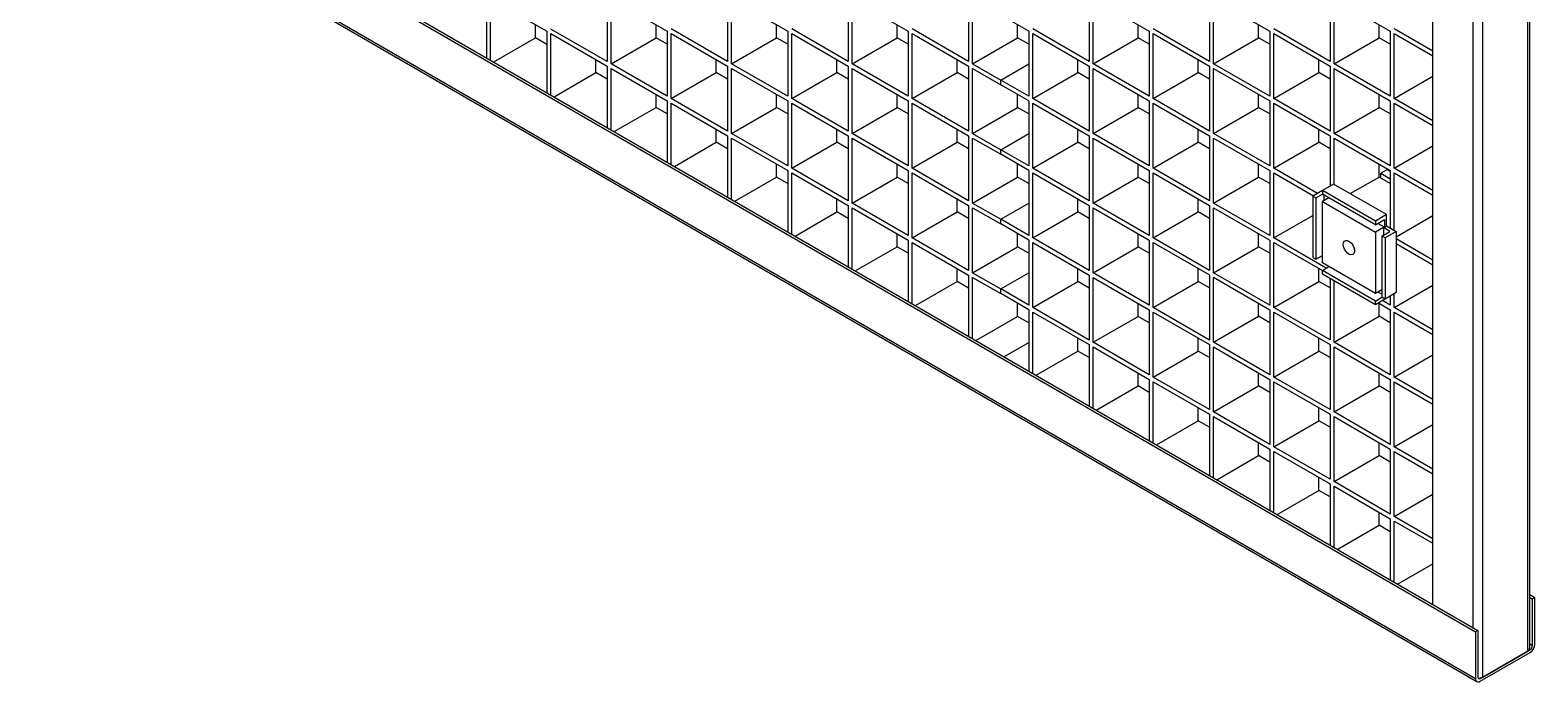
# Model space of a CAD drawing. Header units: millimetres. Extents: x -2042 to 12482, y -7966 to 2297.
# Drawn here: x 3028 to 3688, y -7317 to -7031 of the extents above; entities that cross this region are included whole.
import ezdxf

# ---------------------------------------------------------------- set-up
doc = ezdxf.new("R2010")
doc.units = ezdxf.units.MM

msp = doc.modelspace()

# ---------------------------------------------------------------- linework, layer by layer
at = {"linetype": 'Continuous'}
for p, q in [((3684.45, -7303.45), (3684.45, -4571.43)), ((3685.33, -7302.12), (3685.33, -4570.93)), ((3664.72, -7314.85), (3664.72, -4582.83)), ((3642.87, -7283.11), (3642.87, -4594.22)), ((3660.49, -7293.28), (3660.49, -4604.39)), ((-73.67, -5138.82), (3661.55, -7295.11)), ((-72.61, -5138.21), (3662.6, -7294.5)), ((-73.67, -5159.16), (3661.55, -7315.46)), ((-73.05, -5160.53), (3662.17, -7316.83)), ((3333.48, -7016.61), (3333.48, -7045.09)), ((3386.34, -7016.61), (3386.34, -7045.09)), ((3439.2, -7016.6), (3439.2, -7045.08)), ((3492.05, -7016.6), (3492.05, -7045.08)), ((3544.91, -7016.59), (3544.91, -7045.07)), ((3597.77, -7016.59), (3597.77, -7045.07)), ((3227.77, -7016.62), (3227.77, -7043.48)), ((3229.53, -7044.49), (3229.53, -7017.64)), ((3229.53, -7017.64), (3254.2, -7031.88)), ((3280.63, -7016.62), (3280.63, -7045.1)), ((3282.39, -7046.12), (3282.39, -7017.63)), ((3282.39, -7017.63), (3307.05, -7031.87)), ((3335.24, -7046.11), (3335.24, -7017.63)), ((3335.24, -7017.63), (3359.91, -7031.87)), ((3388.1, -7046.11), (3388.1, -7017.62)), ((3388.1, -7017.62), (3412.77, -7031.86)), ((3440.96, -7046.1), (3440.96, -7017.62)), ((3493.81, -7017.61), (3518.48, -7031.85)), ((3493.81, -7046.1), (3493.81, -7017.61)), ((3546.67, -7017.61), (3571.34, -7031.85)), ((3546.67, -7046.09), (3546.67, -7017.61)), ((3599.53, -7017.6), (3624.19, -7031.84)), ((3599.53, -7046.09), (3599.53, -7017.6)), ((3249.26, -7034.73), (3249.26, -7029.03)), ((3302.12, -7034.72), (3302.12, -7029.02)), ((3354.98, -7034.72), (3354.98, -7029.02)), ((3407.83, -7034.71), (3407.83, -7029.01)), ((3465.62, -7031.86), (3453.29, -7024.74)), ((3460.69, -7034.71), (3460.69, -7029.01)), ((3513.55, -7034.7), (3513.55, -7029)), ((3566.4, -7034.7), (3566.4, -7029)), ((3619.26, -7034.69), (3619.26, -7028.99)), ((3230.94, -7045.31), (3249.26, -7034.73)), ((3254.2, -7037.58), (3249.26, -7034.73)), ((3254.2, -7031.88), (3254.2, -7058.73)), ((3280.63, -7045.1), (3255.96, -7030.86)), ((3255.96, -7059.75), (3255.96, -7032.89)), ((3255.96, -7032.89), (3280.63, -7047.13)), ((3282.39, -7046.12), (3302.12, -7034.72)), ((3307.05, -7037.57), (3302.12, -7034.72)), ((3307.05, -7031.87), (3307.05, -7060.36)), ((3333.48, -7045.09), (3308.82, -7030.85)), ((3308.82, -7061.37), (3308.82, -7032.89)), ((3308.82, -7032.89), (3333.48, -7047.13)), ((3335.24, -7046.11), (3354.98, -7034.72)), ((3359.91, -7037.57), (3354.98, -7034.72)), ((3359.91, -7031.87), (3359.91, -7060.35)), ((3386.34, -7045.09), (3361.67, -7030.85)), ((3361.67, -7061.37), (3361.67, -7032.88)), ((3361.67, -7032.88), (3386.34, -7047.12)), ((3388.1, -7046.11), (3407.83, -7034.71)), ((3412.77, -7037.56), (3407.83, -7034.71)), ((3412.77, -7031.86), (3412.77, -7060.35)), ((3439.2, -7045.08), (3414.53, -7030.84)), ((3414.53, -7061.36), (3414.53, -7032.88)), ((3414.53, -7032.88), (3439.2, -7047.12)), ((3440.96, -7046.1), (3460.69, -7034.71)), ((3465.62, -7037.56), (3460.69, -7034.71)), ((3465.62, -7031.86), (3465.62, -7060.34)), ((3492.05, -7045.08), (3467.39, -7030.84)), ((3467.39, -7032.87), (3492.05, -7047.11)), ((3467.39, -7061.36), (3467.39, -7032.87)), ((3493.81, -7046.1), (3513.55, -7034.7)), ((3518.48, -7037.55), (3513.55, -7034.7)), ((3518.48, -7031.85), (3518.48, -7060.34)), ((3544.91, -7045.07), (3520.24, -7030.83)), ((3520.24, -7032.87), (3544.91, -7047.11)), ((3520.24, -7061.35), (3520.24, -7032.87)), ((3546.67, -7046.09), (3566.4, -7034.7)), ((3571.34, -7037.55), (3566.4, -7034.7)), ((3571.34, -7031.85), (3571.34, -7060.33)), ((3597.77, -7045.07), (3573.1, -7030.83)), ((3573.1, -7032.86), (3597.77, -7047.1)), ((3573.1, -7061.35), (3573.1, -7032.86)), ((3599.53, -7046.09), (3619.26, -7034.69)), ((3624.19, -7037.54), (3619.26, -7034.69)), ((3624.19, -7031.84), (3624.19, -7060.33)), ((3642.87, -7040.59), (3625.96, -7030.82)), ((3625.96, -7032.86), (3642.87, -7042.62)), ((3625.96, -7061.34), (3625.96, -7032.86)), ((3275.69, -7049.99), (3275.69, -7044.29)), ((3280.63, -7047.13), (3280.63, -7073.99)), ((3307.05, -7060.36), (3282.39, -7046.12)), ((3282.39, -7075.01), (3282.39, -7048.15)), ((3282.39, -7048.15), (3307.05, -7062.39)), ((3328.55, -7049.98), (3328.55, -7044.28)), ((3333.48, -7047.13), (3333.48, -7075.61)), ((3359.91, -7060.35), (3335.24, -7046.11)), ((3335.24, -7076.63), (3335.24, -7048.15)), ((3335.24, -7048.15), (3359.91, -7062.39)), ((3381.41, -7049.98), (3381.41, -7044.28)), ((3386.34, -7047.12), (3386.34, -7075.61)), ((3412.77, -7060.35), (3388.1, -7046.11)), ((3388.1, -7076.62), (3388.1, -7048.14)), ((3388.1, -7048.14), (3412.77, -7062.38)), ((3434.26, -7049.97), (3434.26, -7044.27)), ((3439.2, -7047.12), (3439.2, -7075.6)), ((3440.96, -7046.1), (3453.29, -7053.22)), ((3440.96, -7048.14), (3453.29, -7055.26)), ((3440.96, -7076.62), (3440.96, -7048.14)), ((3453.29, -7053.22), (3465.62, -7046.1)), ((3487.12, -7049.97), (3487.12, -7044.27)), ((3492.05, -7047.11), (3492.05, -7075.6)), ((3518.48, -7060.34), (3493.81, -7046.1)), ((3493.81, -7048.13), (3518.48, -7062.37)), ((3493.81, -7076.61), (3493.81, -7048.13)), ((3539.98, -7049.96), (3539.98, -7044.26)), ((3544.91, -7047.11), (3544.91, -7075.59)), ((3571.34, -7060.33), (3546.67, -7046.09)), ((3546.67, -7048.13), (3571.34, -7062.37)), ((3546.67, -7076.61), (3546.67, -7048.13)), ((3592.83, -7049.96), (3592.83, -7044.26)), ((3597.77, -7047.1), (3597.77, -7075.59)), ((3624.19, -7060.33), (3599.53, -7046.09)), ((3599.53, -7048.12), (3624.19, -7062.36)), ((3599.53, -7076.61), (3599.53, -7048.12)), ((3257.37, -7060.56), (3275.69, -7049.99)), ((3280.63, -7052.83), (3275.69, -7049.99)), ((3308.82, -7061.37), (3328.55, -7049.98)), ((3333.48, -7052.83), (3328.55, -7049.98)), ((3361.67, -7061.37), (3381.41, -7049.98)), ((3386.34, -7052.82), (3381.41, -7049.98)), ((3414.53, -7061.36), (3434.26, -7049.97)), ((3439.2, -7052.82), (3434.26, -7049.97)), ((3453.29, -7055.26), (3453.29, -7053.22)), ((3465.62, -7060.34), (3453.29, -7053.22)), ((3465.62, -7062.38), (3453.29, -7055.26)), ((3467.39, -7061.36), (3487.12, -7049.97)), ((3492.05, -7052.81), (3487.12, -7049.97)), ((3520.24, -7061.35), (3539.98, -7049.96)), ((3544.91, -7052.81), (3539.98, -7049.96)), ((3573.1, -7061.35), (3592.83, -7049.96)), ((3597.77, -7052.8), (3592.83, -7049.96)), ((3625.96, -7061.34), (3642.87, -7051.58)), ((3302.12, -7065.24), (3302.12, -7059.54)), ((3307.05, -7062.39), (3307.05, -7089.25)), ((3333.48, -7075.61), (3308.82, -7061.37)), ((3354.98, -7065.24), (3354.98, -7059.54)), ((3359.91, -7062.39), (3359.91, -7090.87)), ((3386.34, -7075.61), (3361.67, -7061.37)), ((3407.83, -7065.23), (3407.83, -7059.53)), ((3412.77, -7062.38), (3412.77, -7090.86)), ((3439.2, -7075.6), (3414.53, -7061.36)), ((3460.69, -7065.23), (3460.69, -7059.53)), ((3465.62, -7062.38), (3465.62, -7090.86)), ((3492.05, -7075.6), (3467.39, -7061.36)), ((3513.55, -7065.22), (3513.55, -7059.52)), ((3518.48, -7062.37), (3518.48, -7090.85)), ((3544.91, -7075.59), (3520.24, -7061.35)), ((3566.4, -7065.22), (3566.4, -7059.52)), ((3571.34, -7062.37), (3571.34, -7090.85)), ((3597.77, -7075.59), (3573.1, -7061.35)), ((3619.26, -7065.21), (3619.26, -7059.51)), ((3624.19, -7062.36), (3624.19, -7090.84)), ((3642.87, -7071.11), (3625.96, -7061.34)), ((3283.8, -7075.82), (3302.12, -7065.24)), ((3307.05, -7068.09), (3302.12, -7065.24)), ((3308.82, -7090.26), (3308.82, -7063.41)), ((3308.82, -7063.41), (3333.48, -7077.65)), ((3335.24, -7076.63), (3354.98, -7065.24)), ((3359.91, -7068.09), (3354.98, -7065.24)), ((3361.67, -7091.89), (3361.67, -7063.4)), ((3361.67, -7063.4), (3386.34, -7077.64)), ((3388.1, -7076.62), (3407.83, -7065.23)), ((3412.77, -7068.08), (3407.83, -7065.23)), ((3414.53, -7091.88), (3414.53, -7063.4)), ((3414.53, -7063.4), (3439.2, -7077.64)), ((3440.96, -7076.62), (3460.69, -7065.23)), ((3465.62, -7068.08), (3460.69, -7065.23)), ((3467.39, -7063.39), (3492.05, -7077.63)), ((3467.39, -7091.88), (3467.39, -7063.39)), ((3493.81, -7076.61), (3513.55, -7065.22)), ((3518.48, -7068.07), (3513.55, -7065.22)), ((3520.24, -7063.39), (3544.91, -7077.63)), ((3520.24, -7091.87), (3520.24, -7063.39)), ((3546.67, -7076.61), (3566.4, -7065.22)), ((3571.34, -7068.07), (3566.4, -7065.22)), ((3573.1, -7063.38), (3597.77, -7077.62)), ((3573.1, -7091.87), (3573.1, -7063.38)), ((3599.53, -7076.61), (3619.26, -7065.21)), ((3624.19, -7068.06), (3619.26, -7065.21)), ((3625.96, -7063.38), (3642.87, -7073.14)), ((3625.96, -7091.86), (3625.96, -7063.38)), ((3328.55, -7080.5), (3328.55, -7074.8)), ((3381.41, -7080.49), (3381.41, -7074.79)), ((3434.26, -7080.49), (3434.26, -7074.79)), ((3487.12, -7080.48), (3487.12, -7074.78)), ((3539.98, -7080.48), (3539.98, -7074.78)), ((3592.83, -7080.47), (3592.83, -7074.77)), ((3310.23, -7091.08), (3328.55, -7080.5)), ((3333.48, -7083.35), (3328.55, -7080.5)), ((3333.48, -7077.65), (3333.48, -7104.5)), ((3359.91, -7090.87), (3335.24, -7076.63)), ((3335.24, -7105.52), (3335.24, -7078.66)), ((3335.24, -7078.66), (3359.91, -7092.9)), ((3361.67, -7091.89), (3381.41, -7080.49)), ((3386.34, -7083.34), (3381.41, -7080.49)), ((3386.34, -7077.64), (3386.34, -7106.13)), ((3412.77, -7090.86), (3388.1, -7076.62)), ((3388.1, -7107.14), (3388.1, -7078.66)), ((3388.1, -7078.66), (3412.77, -7092.9)), ((3414.53, -7091.88), (3434.26, -7080.49)), ((3439.2, -7083.34), (3434.26, -7080.49)), ((3439.2, -7077.64), (3439.2, -7106.12)), ((3440.96, -7076.62), (3453.29, -7083.74)), ((3440.96, -7107.14), (3440.96, -7078.65)), ((3440.96, -7078.65), (3453.29, -7085.77)), ((3453.29, -7083.74), (3465.62, -7076.62)), ((3467.39, -7091.88), (3487.12, -7080.48)), ((3492.05, -7083.33), (3487.12, -7080.48)), ((3492.05, -7077.63), (3492.05, -7106.12)), ((3518.48, -7090.85), (3493.81, -7076.61)), ((3493.81, -7078.65), (3518.48, -7092.89)), ((3493.81, -7107.13), (3493.81, -7078.65)), ((3520.24, -7091.87), (3539.98, -7080.48)), ((3544.91, -7083.33), (3539.98, -7080.48)), ((3544.91, -7077.63), (3544.91, -7106.11)), ((3571.34, -7090.85), (3546.67, -7076.61)), ((3546.67, -7078.64), (3571.34, -7092.88)), ((3546.67, -7107.13), (3546.67, -7078.64)), ((3573.1, -7091.87), (3592.83, -7080.47)), ((3597.77, -7083.32), (3592.83, -7080.47)), ((3597.77, -7077.62), (3597.77, -7099.69)), ((3624.19, -7090.84), (3599.53, -7076.61)), ((3599.53, -7078.64), (3624.19, -7092.88)), ((3599.53, -7098.91), (3599.53, -7078.64)), ((3625.96, -7091.86), (3642.87, -7082.1)), ((3453.29, -7085.77), (3453.29, -7083.74)), ((3465.62, -7090.86), (3453.29, -7083.74)), ((3465.62, -7092.89), (3453.29, -7085.77)), ((3336.65, -7106.33), (3354.98, -7095.76)), ((3354.98, -7095.76), (3354.98, -7090.06)), ((3359.91, -7098.6), (3354.98, -7095.76)), ((3359.91, -7092.9), (3359.91, -7119.76)), ((3386.34, -7106.13), (3361.67, -7091.89)), ((3361.67, -7120.78), (3361.67, -7093.92)), ((3361.67, -7093.92), (3386.34, -7108.16)), ((3388.1, -7107.14), (3407.83, -7095.75)), ((3407.83, -7095.75), (3407.83, -7090.05)), ((3412.77, -7098.6), (3407.83, -7095.75)), ((3412.77, -7092.9), (3412.77, -7121.38)), ((3439.2, -7106.12), (3414.53, -7091.88)), ((3414.53, -7122.4), (3414.53, -7093.92)), ((3414.53, -7093.92), (3439.2, -7108.16)), ((3440.96, -7107.14), (3460.69, -7095.75)), ((3460.69, -7095.75), (3460.69, -7090.05)), ((3465.62, -7098.59), (3460.69, -7095.75)), ((3465.62, -7092.89), (3465.62, -7121.38)), ((3492.05, -7106.12), (3467.39, -7091.88)), ((3467.39, -7093.91), (3492.05, -7108.15)), ((3467.39, -7122.4), (3467.39, -7093.91)), ((3493.81, -7107.13), (3513.55, -7095.74)), ((3513.55, -7095.74), (3513.55, -7090.04)), ((3518.48, -7098.59), (3513.55, -7095.74)), ((3518.48, -7092.89), (3518.48, -7121.37)), ((3544.91, -7106.11), (3520.24, -7091.87)), ((3520.24, -7093.91), (3544.91, -7108.15)), ((3520.24, -7122.39), (3520.24, -7093.91)), ((3546.67, -7107.13), (3566.4, -7095.74)), ((3566.4, -7095.74), (3566.4, -7090.04)), ((3571.34, -7098.58), (3566.4, -7095.74)), ((3571.34, -7092.88), (3571.34, -7121.37)), ((3592.21, -7102.9), (3573.1, -7091.87)), ((3573.1, -7093.9), (3590.45, -7103.92)), ((3573.1, -7122.39), (3573.1, -7093.9)), ((3606.64, -7103.02), (3619.26, -7095.73)), ((3619.26, -7095.73), (3619.26, -7090.03)), ((3624.19, -7098.58), (3619.26, -7095.73)), ((3622.93, -7092.49), (3620.11, -7094.11)), ((3620.11, -7094.11), (3624.19, -7096.47)), ((3620.11, -7096.22), (3620.11, -7094.11)), ((3623.21, -7092.31), (3622.93, -7092.49)), ((3622.93, -7092.49), (3623.21, -7092.31)), ((3622.93, -7092.49), (3624.19, -7093.22)), ((3624.19, -7092.88), (3624.19, -7118.03)), ((3642.87, -7101.63), (3625.96, -7091.86)), ((3625.96, -7093.9), (3642.87, -7103.66)), ((3625.96, -7119.05), (3625.96, -7093.9)), ((3594.39, -7101.64), (3590.16, -7104.08)), ((3599.32, -7098.79), (3594.39, -7101.64)), ((3617.65, -7115.07), (3594.39, -7101.64)), ((3594.39, -7101.64), (3594.39, -7103.27)), ((3622.58, -7112.22), (3599.32, -7098.79)), ((3381.41, -7111.01), (3381.41, -7105.31)), ((3386.34, -7108.16), (3386.34, -7135.02)), ((3412.77, -7121.38), (3388.1, -7107.14)), ((3434.26, -7111.01), (3434.26, -7105.31)), ((3439.2, -7108.16), (3439.2, -7136.64)), ((3440.96, -7107.14), (3453.29, -7114.26)), ((3453.29, -7114.26), (3465.62, -7107.14)), ((3487.12, -7111), (3487.12, -7105.3)), ((3492.05, -7108.15), (3492.05, -7136.63)), ((3518.48, -7121.37), (3493.81, -7107.13)), ((3539.98, -7111), (3539.98, -7105.3)), ((3544.91, -7108.15), (3544.91, -7136.63)), ((3571.34, -7121.37), (3546.67, -7107.13)), ((3590.16, -7104.08), (3591.57, -7104.9)), ((3590.16, -7104.08), (3590.16, -7130.94)), ((3591.57, -7104.9), (3594.39, -7103.27)), ((3591.57, -7104.9), (3591.57, -7131.75)), ((3617.65, -7116.69), (3594.39, -7103.27)), ((3597.21, -7104.89), (3594.39, -7106.52)), ((3594.39, -7106.52), (3617.65, -7119.95)), ((3594.39, -7133.38), (3594.39, -7106.52)), ((3595.09, -7103.67), (3595.09, -7106.12)), ((3363.08, -7121.59), (3381.41, -7111.01)), ((3386.34, -7113.86), (3381.41, -7111.01)), ((3388.1, -7136.03), (3388.1, -7109.18)), ((3388.1, -7109.18), (3412.77, -7123.42)), ((3414.53, -7122.4), (3434.26, -7111.01)), ((3439.2, -7113.86), (3434.26, -7111.01)), ((3440.96, -7109.17), (3453.29, -7116.29)), ((3440.96, -7137.66), (3440.96, -7109.17)), ((3453.29, -7116.29), (3453.29, -7114.26)), ((3465.62, -7121.38), (3453.29, -7114.26)), ((3467.39, -7122.4), (3487.12, -7111)), ((3492.05, -7113.85), (3487.12, -7111)), ((3493.81, -7109.17), (3518.48, -7123.41)), ((3493.81, -7137.65), (3493.81, -7109.17)), ((3520.24, -7122.39), (3539.98, -7111)), ((3544.91, -7113.85), (3539.98, -7111)), ((3546.67, -7109.16), (3571.34, -7123.4)), ((3546.67, -7137.65), (3546.67, -7109.16)), ((3573.1, -7122.39), (3590.16, -7112.54)), ((3622.58, -7112.22), (3617.65, -7115.07)), ((3617.65, -7116.69), (3621.61, -7114.4)), ((3617.65, -7115.07), (3617.65, -7116.69)), ((3621.61, -7114.4), (3621.61, -7117.66)), ((3622.58, -7117.1), (3622.58, -7112.22)), ((3626.81, -7121.89), (3642.87, -7112.62)), ((3407.83, -7126.27), (3407.83, -7120.57)), ((3465.62, -7123.41), (3453.29, -7116.29)), ((3460.69, -7126.27), (3460.69, -7120.56)), ((3513.55, -7126.26), (3513.55, -7120.56)), ((3566.4, -7126.26), (3566.4, -7120.55)), ((3621.17, -7117.91), (3617.65, -7119.95)), ((3617.65, -7119.95), (3617.65, -7146.8)), ((3621.61, -7117.66), (3618.79, -7116.03)), ((3620.46, -7121.58), (3623.99, -7119.54)), ((3621.87, -7122.39), (3620.46, -7121.58)), ((3620.46, -7121.58), (3620.46, -7148.43)), ((3623.99, -7119.54), (3621.17, -7117.91)), ((3621.17, -7117.91), (3621.17, -7121.17)), ((3621.61, -7117.66), (3622.58, -7117.1)), ((3626.81, -7119.54), (3621.87, -7122.39)), ((3622.58, -7117.1), (3626.81, -7119.54)), ((3626.81, -7119.54), (3626.81, -7146.4)), ((3389.51, -7136.85), (3407.83, -7126.27)), ((3412.77, -7129.12), (3407.83, -7126.27)), ((3412.77, -7123.42), (3412.77, -7150.27)), ((3439.2, -7136.64), (3414.53, -7122.4)), ((3414.53, -7151.29), (3414.53, -7124.43)), ((3414.53, -7124.43), (3439.2, -7138.67)), ((3440.96, -7137.66), (3460.69, -7126.27)), ((3465.62, -7129.11), (3460.69, -7126.27)), ((3465.62, -7123.41), (3465.62, -7151.9)), ((3492.05, -7136.63), (3467.39, -7122.4)), ((3467.39, -7124.43), (3492.05, -7138.67)), ((3467.39, -7152.91), (3467.39, -7124.43)), ((3493.81, -7137.65), (3513.55, -7126.26)), ((3518.48, -7129.11), (3513.55, -7126.26)), ((3518.48, -7123.41), (3518.48, -7151.89)), ((3544.91, -7136.63), (3520.24, -7122.39)), ((3520.24, -7124.42), (3544.91, -7138.66)), ((3520.24, -7152.91), (3520.24, -7124.42)), ((3546.67, -7137.65), (3566.4, -7126.26)), ((3571.34, -7129.1), (3566.4, -7126.26)), ((3571.34, -7123.4), (3571.34, -7151.89)), ((3596.09, -7135.65), (3573.1, -7122.39)), ((3573.1, -7124.42), (3594.39, -7136.71)), ((3573.1, -7152.9), (3573.1, -7124.42)), ((3621.87, -7122.39), (3621.87, -7149.25)), ((3642.87, -7132.14), (3626.81, -7122.87)), ((3626.81, -7124.91), (3642.87, -7134.18)), ((3590.16, -7130.94), (3591.57, -7131.75)), ((3591.57, -7131.75), (3594.39, -7130.12)), ((3617.65, -7146.8), (3594.39, -7133.38)), ((3594.39, -7136.63), (3597.21, -7135.01)), ((3415.94, -7152.1), (3434.26, -7141.53)), ((3434.26, -7141.53), (3434.26, -7135.83)), ((3439.2, -7144.37), (3434.26, -7141.53)), ((3439.2, -7138.67), (3439.2, -7165.53)), ((3440.96, -7137.66), (3453.29, -7144.78)), ((3440.96, -7139.69), (3453.29, -7146.81)), ((3440.96, -7166.55), (3440.96, -7139.69)), ((3453.29, -7144.78), (3465.62, -7137.66)), ((3467.39, -7152.91), (3487.12, -7141.52)), ((3487.12, -7141.52), (3487.12, -7135.82)), ((3492.05, -7144.37), (3487.12, -7141.52)), ((3492.05, -7138.67), (3492.05, -7167.15)), ((3518.48, -7151.89), (3493.81, -7137.65)), ((3493.81, -7139.69), (3518.48, -7153.93)), ((3493.81, -7168.17), (3493.81, -7139.69)), ((3520.24, -7152.91), (3539.98, -7141.52)), ((3539.98, -7141.52), (3539.98, -7135.82)), ((3544.91, -7144.36), (3539.98, -7141.52)), ((3544.91, -7138.66), (3544.91, -7167.15)), ((3571.34, -7151.89), (3546.67, -7137.65)), ((3546.67, -7139.68), (3571.34, -7153.92)), ((3546.67, -7168.17), (3546.67, -7139.68)), ((3573.1, -7152.9), (3592.83, -7141.51)), ((3592.83, -7141.51), (3592.83, -7135.81)), ((3597.77, -7144.36), (3592.83, -7141.51)), ((3617.65, -7150.06), (3594.39, -7136.63)), ((3594.39, -7138.26), (3594.39, -7136.63)), ((3617.65, -7151.69), (3594.39, -7138.26)), ((3597.77, -7140.21), (3597.77, -7167.14)), ((3599.53, -7168.16), (3599.53, -7141.23)), ((3453.29, -7146.81), (3453.29, -7144.78)), ((3465.62, -7151.9), (3453.29, -7144.78)), ((3465.62, -7153.93), (3453.29, -7146.81)), ((3620.46, -7145.18), (3617.65, -7146.8)), ((3617.65, -7150.06), (3620.46, -7148.43)), ((3620.46, -7147.11), (3618.79, -7146.14)), ((3621.87, -7149.25), (3620.46, -7148.43)), ((3626.81, -7146.4), (3621.87, -7149.25)), ((3624.19, -7147.91), (3624.19, -7151.88)), ((3625.96, -7152.9), (3642.87, -7143.13)), ((3625.96, -7152.9), (3625.96, -7146.89)), ((3460.69, -7156.78), (3460.69, -7151.08)), ((3465.62, -7153.93), (3465.62, -7180.79)), ((3492.05, -7167.15), (3467.39, -7152.91)), ((3467.39, -7154.95), (3492.05, -7169.19)), ((3467.39, -7181.8), (3467.39, -7154.95)), ((3513.55, -7156.78), (3513.55, -7151.08)), ((3518.48, -7153.93), (3518.48, -7182.41)), ((3544.91, -7167.15), (3520.24, -7152.91)), ((3520.24, -7154.94), (3544.91, -7169.18)), ((3520.24, -7183.43), (3520.24, -7154.94)), ((3566.4, -7156.77), (3566.4, -7151.07)), ((3571.34, -7153.92), (3571.34, -7182.41)), ((3597.77, -7167.14), (3573.1, -7152.9)), ((3573.1, -7154.94), (3597.77, -7169.18)), ((3573.1, -7183.42), (3573.1, -7154.94)), ((3622.58, -7148.84), (3617.65, -7151.69)), ((3617.65, -7151.69), (3617.65, -7150.06)), ((3618.99, -7150.91), (3624.19, -7153.92)), ((3619.26, -7156.77), (3619.26, -7151.07)), ((3624.19, -7151.88), (3620.75, -7149.89)), ((3622.58, -7148.84), (3622.58, -7148.84)), ((3624.19, -7153.92), (3624.19, -7182.4)), ((3642.87, -7162.66), (3625.96, -7152.9)), ((3625.96, -7154.93), (3642.87, -7164.7)), ((3625.96, -7183.42), (3625.96, -7154.93)), ((3442.37, -7167.36), (3460.69, -7156.78)), ((3465.62, -7159.63), (3460.69, -7156.78)), ((3493.81, -7168.17), (3513.55, -7156.78)), ((3518.48, -7159.63), (3513.55, -7156.78)), ((3546.67, -7168.17), (3566.4, -7156.77)), ((3571.34, -7159.62), (3566.4, -7156.77)), ((3599.53, -7168.16), (3619.26, -7156.77)), ((3624.19, -7159.62), (3619.26, -7156.77)), ((3454.7, -7174.48), (3465.62, -7168.18)), ((3487.12, -7172.04), (3487.12, -7166.34)), ((3518.48, -7182.41), (3493.81, -7168.17)), ((3539.98, -7172.04), (3539.98, -7166.33)), ((3571.34, -7182.41), (3546.67, -7168.17)), ((3592.83, -7172.03), (3592.83, -7166.33)), ((3624.19, -7182.4), (3599.53, -7168.16)), ((3468.8, -7182.62), (3487.12, -7172.04)), ((3492.05, -7174.89), (3487.12, -7172.04)), ((3492.05, -7169.19), (3492.05, -7196.04)), ((3493.81, -7170.2), (3518.48, -7184.44)), ((3493.81, -7197.06), (3493.81, -7170.2)), ((3520.24, -7183.43), (3539.98, -7172.04)), ((3544.91, -7174.88), (3539.98, -7172.04)), ((3544.91, -7169.18), (3544.91, -7197.67)), ((3546.67, -7170.2), (3571.34, -7184.44)), ((3546.67, -7198.68), (3546.67, -7170.2)), ((3573.1, -7183.42), (3592.83, -7172.03)), ((3597.77, -7174.88), (3592.83, -7172.03)), ((3597.77, -7169.18), (3597.77, -7197.66)), ((3599.53, -7170.2), (3624.19, -7184.43)), ((3599.53, -7198.68), (3599.53, -7170.2)), ((3625.96, -7183.42), (3642.87, -7173.65)), ((3513.55, -7187.3), (3513.55, -7181.6)), ((3566.4, -7187.29), (3566.4, -7181.59)), ((3619.26, -7187.29), (3619.26, -7181.59)), ((3495.22, -7197.87), (3513.55, -7187.3)), ((3518.48, -7190.15), (3513.55, -7187.3)), ((3518.48, -7184.44), (3518.48, -7211.3)), ((3544.91, -7197.67), (3520.24, -7183.43)), ((3520.24, -7185.46), (3544.91, -7199.7)), ((3520.24, -7212.32), (3520.24, -7185.46)), ((3546.67, -7198.68), (3566.4, -7187.29)), ((3571.34, -7190.14), (3566.4, -7187.29)), ((3571.34, -7184.44), (3571.34, -7212.92)), ((3597.77, -7197.66), (3573.1, -7183.42)), ((3573.1, -7185.46), (3597.77, -7199.7)), ((3573.1, -7213.94), (3573.1, -7185.46)), ((3599.53, -7198.68), (3619.26, -7187.29)), ((3624.19, -7190.14), (3619.26, -7187.29)), ((3624.19, -7184.43), (3624.19, -7212.92)), ((3642.87, -7193.18), (3625.96, -7183.42)), ((3625.96, -7185.45), (3642.87, -7195.22)), ((3625.96, -7213.94), (3625.96, -7185.45)), ((3539.98, -7202.55), (3539.98, -7196.85)), ((3544.91, -7199.7), (3544.91, -7226.56)), ((3571.34, -7212.92), (3546.67, -7198.68)), ((3546.67, -7200.72), (3571.34, -7214.96)), ((3546.67, -7227.57), (3546.67, -7200.72)), ((3592.83, -7202.55), (3592.83, -7196.85)), ((3597.77, -7199.7), (3597.77, -7228.18)), ((3624.19, -7212.92), (3599.53, -7198.68)), ((3599.53, -7200.71), (3624.19, -7214.95)), ((3599.53, -7229.2), (3599.53, -7200.71)), ((3521.65, -7213.13), (3539.98, -7202.55)), ((3544.91, -7205.4), (3539.98, -7202.55)), ((3573.1, -7213.94), (3592.83, -7202.55)), ((3597.77, -7205.4), (3592.83, -7202.55)), ((3625.96, -7213.94), (3642.87, -7204.17)), ((3566.4, -7217.81), (3566.4, -7212.11)), ((3597.77, -7228.18), (3573.1, -7213.94)), ((3619.26, -7217.81), (3619.26, -7212.11)), ((3642.87, -7223.7), (3625.96, -7213.94)), ((3548.08, -7228.39), (3566.4, -7217.81)), ((3571.34, -7220.66), (3566.4, -7217.81)), ((3571.34, -7214.96), (3571.34, -7241.81)), ((3573.1, -7215.98), (3597.77, -7230.22)), ((3573.1, -7242.83), (3573.1, -7215.98)), ((3599.53, -7229.2), (3619.26, -7217.81)), ((3624.19, -7220.65), (3619.26, -7217.81)), ((3624.19, -7214.95), (3624.19, -7243.44)), ((3625.96, -7215.97), (3642.87, -7225.73)), ((3625.96, -7244.45), (3625.96, -7215.97)), ((3592.83, -7233.07), (3592.83, -7227.37)), ((3574.51, -7243.65), (3592.83, -7233.07)), ((3597.77, -7235.92), (3592.83, -7233.07)), ((3597.77, -7230.22), (3597.77, -7257.07)), ((3624.19, -7243.44), (3599.53, -7229.2)), ((3599.53, -7231.23), (3624.19, -7245.47)), ((3599.53, -7258.09), (3599.53, -7231.23)), ((3625.96, -7244.45), (3642.87, -7234.69)), ((3619.26, -7248.32), (3619.26, -7242.62)), ((3624.19, -7245.47), (3624.19, -7272.33)), ((3642.87, -7254.22), (3625.96, -7244.45)), ((3625.96, -7246.49), (3642.87, -7256.25)), ((3625.96, -7273.34), (3625.96, -7246.49)), ((3600.94, -7258.9), (3619.26, -7248.32)), ((3624.19, -7251.17), (3619.26, -7248.32)), ((3627.37, -7274.16), (3642.87, -7265.21)), ((3685.33, -7278.73), (3687.62, -7280.06)), ((3685.33, -7279.95), (3686.57, -7280.67)), ((3687.62, -7280.06), (3686.57, -7280.67)), ((3687.62, -7300.4), (3687.62, -7280.06)), ((3686.57, -7301.01), (3686.57, -7280.67)), ((3662.6, -7294.5), (3661.55, -7295.11)), ((3661.55, -7295.11), (3661.55, -7315.46)), ((3662.6, -7294.5), (3662.6, -7314.85)), ((3685.33, -7300.3), (3686.57, -7301.01)), ((3663.66, -7315.46), (3685.51, -7302.84)), ((3663.66, -7316.68), (3685.51, -7304.07)), ((3664.72, -7314.85), (3684.45, -7303.45)), ((3685.23, -7302.68), (3685.51, -7302.84)), ((3663.38, -7315.29), (3663.66, -7315.46))]:
    msp.add_line(p, q, dxfattribs=at)
at = {"linetype": 'Continuous', "flags": 128}
msp.add_lwpolyline([(3603.55, -7125.24), (3603.68, -7124.39), (3604.07, -7123.79), (3604.67, -7123.5), (3605.41, -7123.55), (3606.22, -7123.94), (3607.01, -7124.63), (3607.69, -7125.53), (3608.19, -7126.56), (3608.45, -7127.6), (3608.45, -7128.54), (3608.19, -7129.27), (3607.69, -7129.72), (3607.01, -7129.84), (3606.22, -7129.62), (3605.41, -7129.08), (3604.67, -7128.27), (3604.07, -7127.29), (3603.68, -7126.24), (3603.55, -7125.24)], dxfattribs=at)
at = {"linetype": 'Continuous'}
for centre, radius, start, end in [((3683.03, -7300.19), 4.6, 302.60913, 357.39087), ((3683.83, -7302.09), 1.5, 294.38211, 354.30131), ((3684.27, -7300.91), 2.3, 302.59993, 357.40007), ((3662.84, -7315.67), 1.31, 170.7816, 309.20765), ((3663.25, -7314.95), 0.653, 170.80093, 309.20409), ((3662.7, -7311.07), 4.28, 270.34612, 298.09507)]:
    msp.add_arc(centre, radius, start, end, dxfattribs=at)

doc.saveas('drawing.dxf')
